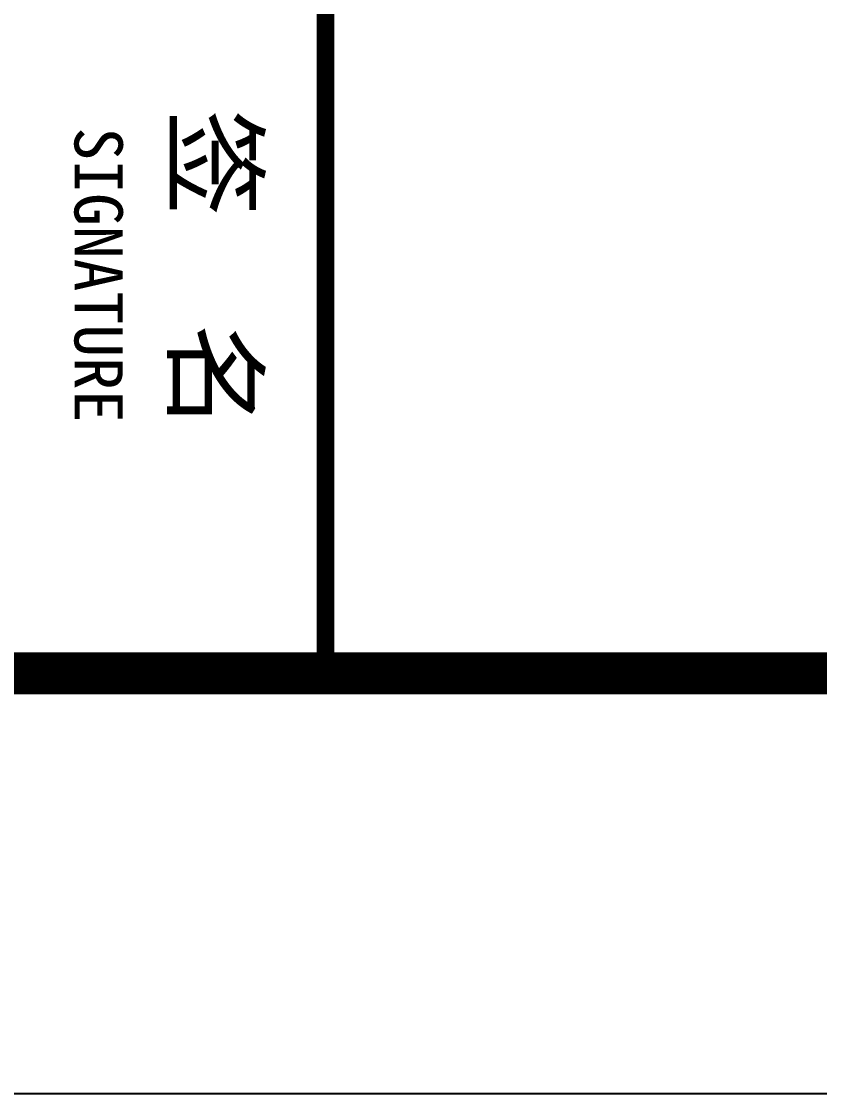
# Model space of a CAD drawing. Extents: x -496980 to 486425, y -292187 to -29437.
# Drawn here: x 377921 to 382669, y -292187 to -285808 of the extents above; entities that cross this region are included whole.
import ezdxf

# ---------------------------------------------------------------- set-up
doc = ezdxf.new("R2010")
doc.units = 0
doc.header["$LTSCALE"] = 1000
doc.header["$MEASUREMENT"] = 0
doc.layers.add('PUB_TEXT', color=7, linetype='Continuous')
doc.layers.add('PUB_TITLE', color=4, linetype='Continuous')
doc.styles.add('TQ', font='')
doc.styles.get('TQ').set_extended_font_data('SimSun')

msp = doc.modelspace()

# ---------------------------------------------------------------- linework, layer by layer
at = {"layer": 'PUB_TITLE'}
msp.add_lwpolyline([(337925, -29436.9), (337925, -292186.9), (486425, -292186.9), (486425, -29436.9)], close=True, dxfattribs=at)
at = {"layer": 'PUB_TITLE', "const_width": 250}
msp.add_lwpolyline([(340425, -35686.9), (340425, -289686.9), (483925, -289686.9), (483925, -35686.9)], close=True, dxfattribs=at)
at = {"layer": 'PUB_TITLE', "lineweight": 40, "const_width": 106.2, "elevation": -69.6}
msp.add_lwpolyline([(379729.9, -275661.9), (379729.9, -289686.9)], dxfattribs=at)

# ---------------------------------------------------------------- texts
at = {"layer": 'PUB_TEXT', "attachment_point": 1, "rotation": 270, "style": 'TQ'}
for s, insert, char_height, width in [('签  名', (379304.9, -286330.8, -69.6), 467.5, 3685.179), ('SIGNATURE', (378523.7, -286438.8, -69.6), 286.87, 5998.875)]:
    msp.add_mtext(s, dxfattribs=dict(at, insert=insert, char_height=char_height, width=width))

doc.saveas('drawing.dxf')
